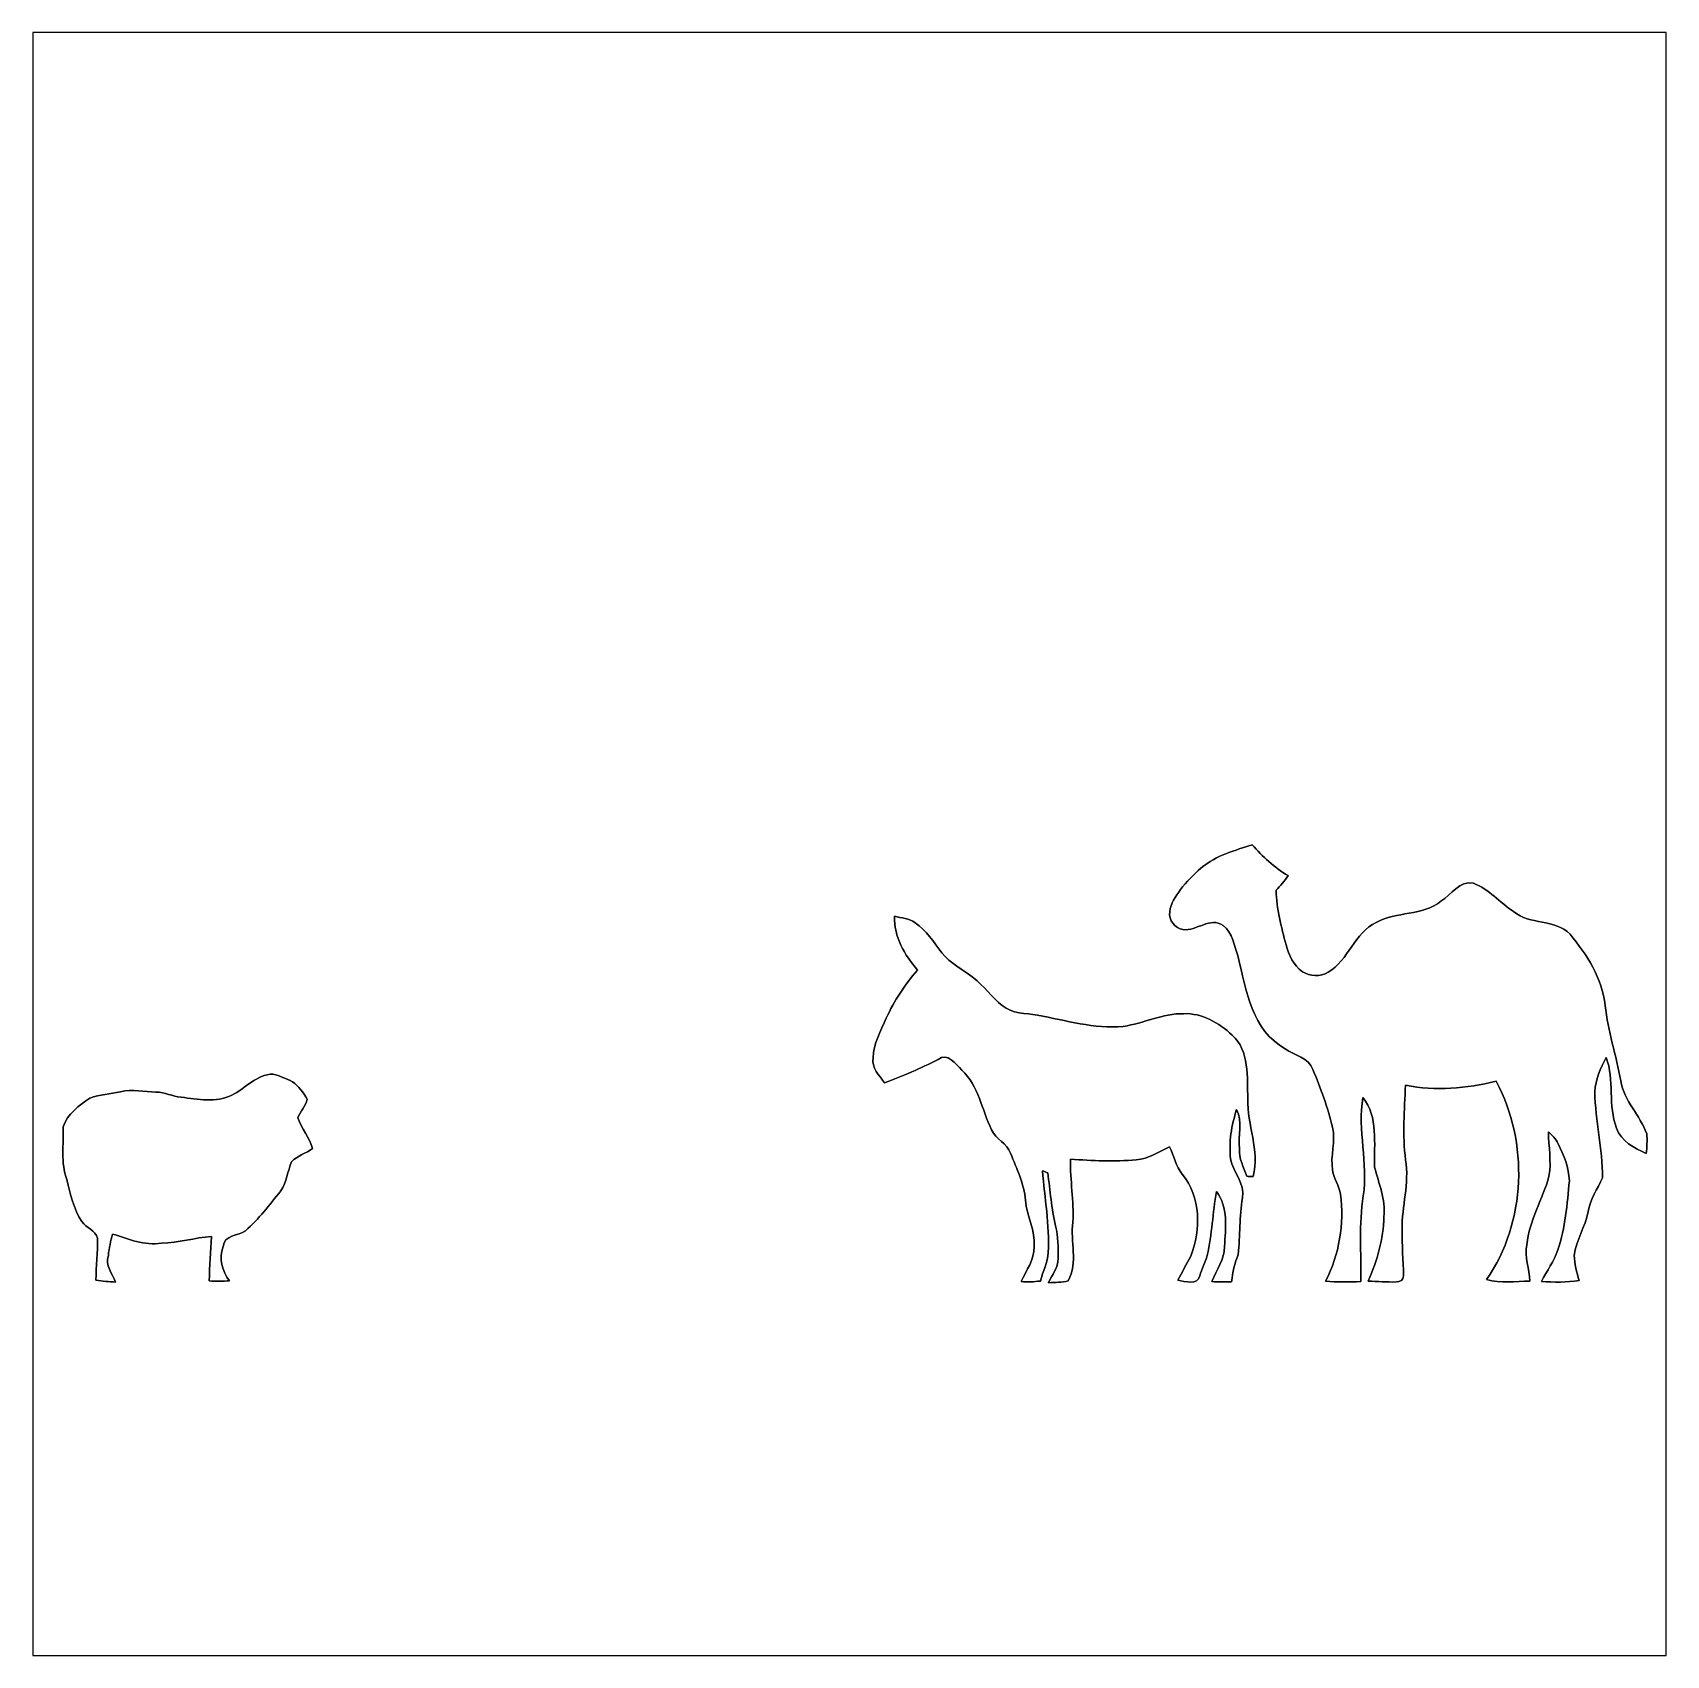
# Model space of a CAD drawing. Header units: centimetres. Extents: x -16.8 to 16.8, y -16.7 to 16.7.
import ezdxf

# ---------------------------------------------------------------- set-up
doc = ezdxf.new("R2010")
doc.units = ezdxf.units.CM
doc.header["$MEASUREMENT"] = 0
doc.layers.add('Layer 1', color=7, linetype='Continuous')

msp = doc.modelspace()

# ---------------------------------------------------------------- linework, layer by layer
at = {"layer": 'Layer 1', "color": 7}
for points, knots in [([(-16.77458, 16.66875), (-16.77458, 16.66875), (16.77458, 16.66875), (16.77458, 16.66875), (16.77458, 16.66875), (16.77458, 16.66875), (16.77458, -16.66875), (16.77458, -16.66875), (16.77458, -16.66875), (16.77458, -16.66875), (-16.77458, -16.66875), (-16.77458, -16.66875), (-16.77458, -16.66875), (-16.77458, -16.66875), (-16.77458, 16.66875), (-16.77458, 16.66875), (-16.77458, 16.66875), (-16.77458, 16.66875), (-16.77458, 16.66875), (-16.77458, 16.66875)], [0, 0, 0, 0, 0.16666667, 0.16666667, 0.16666667, 0.16666667, 0.33333333, 0.33333333, 0.33333333, 0.33333333, 0.5, 0.5, 0.5, 0.5, 0.66666667, 0.66666667, 0.66666667, 0.66666667, 1, 1, 1, 1]), ([(7.74559, -0.19438), (7.35894, -0.33091), (7.04321, -0.61807), (6.7945, -0.93698), (6.7945, -0.93698), (6.70666, -1.07597), (6.58495, -1.21849), (6.58142, -1.39206), (6.58142, -1.39206), (6.54121, -1.56845), (6.68726, -1.72579), (6.84847, -1.75895), (6.84847, -1.75895), (7.1307, -1.79141), (7.40727, -1.48872), (7.67327, -1.67464), (7.67327, -1.67464), (7.86941, -1.82104), (7.9054, -2.09656), (7.98266, -2.31563), (7.98266, -2.31563), (8.14211, -2.99861), (8.26735, -3.83434), (8.94856, -4.20723), (8.94856, -4.20723), (9.13412, -4.34728), (9.43081, -4.3882), (9.51724, -4.6295), (9.51724, -4.6295), (9.66823, -5.01826), (9.82804, -5.40667), (9.91729, -5.81554), (9.91729, -5.81554), (9.99384, -6.11011), (9.86649, -6.4075), (9.92223, -6.70384), (9.92223, -6.70384), (9.94727, -6.87564), (10.05134, -7.02275), (10.08592, -7.19243), (10.08592, -7.19243), (10.15577, -7.80344), (10.06369, -8.43492), (9.77477, -8.98137), (9.77477, -8.98137), (10.01571, -9.00501), (10.25842, -8.99654), (10.50043, -8.98948), (10.50043, -8.98948), (10.51031, -8.40281), (10.45774, -7.81262), (10.55017, -7.23053), (10.55017, -7.23053), (10.65706, -6.55779), (10.4267, -5.88081), (10.54417, -5.207), (10.54417, -5.207), (10.86626, -5.61199), (10.76537, -6.15668), (10.78406, -6.63787), (10.78406, -6.63787), (10.86626, -6.97265), (11.01407, -7.30179), (10.97245, -7.65634), (10.97245, -7.65634), (10.96892, -8.11706), (10.83522, -8.55945), (10.65389, -8.97819), (10.65389, -8.97819), (10.8458, -8.99125), (11.03806, -9.00148), (11.23033, -8.9983), (11.23033, -8.9983), (11.30159, -9.00042), (11.38449, -8.95562), (11.37426, -8.87342), (11.37426, -8.87342), (11.37814, -8.55521), (11.33969, -8.23736), (11.34851, -7.91951), (11.34851, -7.91951), (11.34181, -7.44008), (11.50161, -6.97054), (11.41836, -6.4897), (11.41836, -6.4897), (11.35662, -5.97923), (11.39754, -5.46488), (11.4173, -4.953), (11.4173, -4.953), (12.03678, -5.08776), (12.66931, -5.01615), (13.27961, -4.87539), (13.27961, -4.87539), (13.95271, -6.13198), (13.89627, -7.76817), (13.08488, -8.94856), (13.08488, -8.94856), (13.37204, -9.02864), (13.67719, -8.98666), (13.97247, -8.98031), (13.97247, -8.98031), (13.96612, -8.72878), (13.86029, -8.48607), (13.90932, -8.23277), (13.90932, -8.23277), (13.95483, -7.73112), (14.23952, -7.30109), (14.36511, -6.82237), (14.36511, -6.82237), (14.41803, -6.52074), (14.35629, -6.217), (14.35241, -5.91432), (14.35241, -5.91432), (14.43143, -5.98346), (14.50728, -6.06002), (14.55102, -6.15738), (14.55102, -6.15738), (14.66674, -6.39621), (14.77539, -6.6488), (14.78315, -6.91833), (14.78315, -6.91833), (14.74011, -7.39634), (14.70131, -7.88317), (14.54538, -8.34072), (14.54538, -8.34072), (14.47447, -8.57532), (14.31643, -8.76794), (14.21236, -8.98701), (14.21236, -8.98701), (14.46847, -9.00536), (14.72918, -9.0103), (14.98388, -8.96867), (14.98388, -8.96867), (14.94014, -8.79863), (14.88334, -8.63), (14.88511, -8.4522), (14.88511, -8.4522), (14.92179, -8.134), (15.10877, -7.86377), (15.1698, -7.55262), (15.1698, -7.55262), (15.20543, -7.29721), (15.36136, -7.08836), (15.46049, -6.85871), (15.46049, -6.85871), (15.46966, -6.26569), (15.31761, -5.68396), (15.3035, -5.09199), (15.3035, -5.09199), (15.31973, -4.83941), (15.41992, -4.60304), (15.54021, -4.38432), (15.54021, -4.38432), (15.71413, -4.84787), (15.57126, -5.37563), (15.75117, -5.83882), (15.75117, -5.83882), (15.8436, -6.11258), (16.11559, -6.24276), (16.35866, -6.35776), (16.35866, -6.35776), (16.37841, -6.22371), (16.38512, -6.08683), (16.37136, -5.95207), (16.37136, -5.95207), (16.23272, -5.57248), (15.9064, -5.27579), (15.84149, -4.86622), (15.84149, -4.86622), (15.74341, -4.34693), (15.57549, -3.8421), (15.51905, -3.31505), (15.51905, -3.31505), (15.45625, -2.7626), (15.14546, -2.27118), (14.79762, -1.85244), (14.79762, -1.85244), (14.48364, -1.53282), (13.97212, -1.67005), (13.63804, -1.38959), (13.63804, -1.38959), (13.35476, -1.20544), (13.13356, -0.92745), (12.81218, -0.80574), (12.81218, -0.80574), (12.5222, -0.7426), (12.3631, -1.04493), (12.14684, -1.1751), (12.14684, -1.1751), (11.76479, -1.4792), (11.2335, -1.3843), (10.81864, -1.60973), (10.81864, -1.60973), (10.36532, -1.82033), (10.25419, -2.39007), (9.82768, -2.63172), (9.82768, -2.63172), (9.67034, -2.73297), (9.45691, -2.71851), (9.30169, -2.6229), (9.30169, -2.6229), (9.11578, -2.49731), (9.02758, -2.27753), (8.9662, -2.07081), (8.9662, -2.07081), (8.86742, -1.70321), (8.76406, -1.33244), (8.76088, -0.94897), (8.76088, -0.94897), (8.84978, -0.85549), (8.93762, -0.76024), (9.00606, -0.65017), (9.00606, -0.65017), (8.72208, -0.48366), (8.48501, -0.25718), (8.26699, -0.01376), (8.26699, -0.01376), (8.09237, -0.07197), (7.9181, -0.13123), (7.74559, -0.19438), (7.74559, -0.19438), (7.74559, -0.19438), (7.74559, -0.19438), (7.74559, -0.19438)], [0, 0, 0, 0, 0.01754386, 0.01754386, 0.01754386, 0.01754386, 0.03508772, 0.03508772, 0.03508772, 0.03508772, 0.05263158, 0.05263158, 0.05263158, 0.05263158, 0.07017544, 0.07017544, 0.07017544, 0.07017544, 0.0877193, 0.0877193, 0.0877193, 0.0877193, 0.10526316, 0.10526316, 0.10526316, 0.10526316, 0.12280702, 0.12280702, 0.12280702, 0.12280702, 0.14035088, 0.14035088, 0.14035088, 0.14035088, 0.15789474, 0.15789474, 0.15789474, 0.15789474, 0.1754386, 0.1754386, 0.1754386, 0.1754386, 0.19298246, 0.19298246, 0.19298246, 0.19298246, 0.21052632, 0.21052632, 0.21052632, 0.21052632, 0.22807018, 0.22807018, 0.22807018, 0.22807018, 0.24561404, 0.24561404, 0.24561404, 0.24561404, 0.26315789, 0.26315789, 0.26315789, 0.26315789, 0.28070175, 0.28070175, 0.28070175, 0.28070175, 0.29824561, 0.29824561, 0.29824561, 0.29824561, 0.31578947, 0.31578947, 0.31578947, 0.31578947, 0.33333333, 0.33333333, 0.33333333, 0.33333333, 0.35087719, 0.35087719, 0.35087719, 0.35087719, 0.36842105, 0.36842105, 0.36842105, 0.36842105, 0.38596491, 0.38596491, 0.38596491, 0.38596491, 0.40350877, 0.40350877, 0.40350877, 0.40350877, 0.42105263, 0.42105263, 0.42105263, 0.42105263, 0.43859649, 0.43859649, 0.43859649, 0.43859649, 0.45614035, 0.45614035, 0.45614035, 0.45614035, 0.47368421, 0.47368421, 0.47368421, 0.47368421, 0.49122807, 0.49122807, 0.49122807, 0.49122807, 0.50877193, 0.50877193, 0.50877193, 0.50877193, 0.52631579, 0.52631579, 0.52631579, 0.52631579, 0.54385965, 0.54385965, 0.54385965, 0.54385965, 0.56140351, 0.56140351, 0.56140351, 0.56140351, 0.57894737, 0.57894737, 0.57894737, 0.57894737, 0.59649123, 0.59649123, 0.59649123, 0.59649123, 0.61403509, 0.61403509, 0.61403509, 0.61403509, 0.63157895, 0.63157895, 0.63157895, 0.63157895, 0.64912281, 0.64912281, 0.64912281, 0.64912281, 0.66666667, 0.66666667, 0.66666667, 0.66666667, 0.68421053, 0.68421053, 0.68421053, 0.68421053, 0.70175439, 0.70175439, 0.70175439, 0.70175439, 0.71929825, 0.71929825, 0.71929825, 0.71929825, 0.73684211, 0.73684211, 0.73684211, 0.73684211, 0.75438596, 0.75438596, 0.75438596, 0.75438596, 0.77192982, 0.77192982, 0.77192982, 0.77192982, 0.78947368, 0.78947368, 0.78947368, 0.78947368, 0.80701754, 0.80701754, 0.80701754, 0.80701754, 0.8245614, 0.8245614, 0.8245614, 0.8245614, 0.84210526, 0.84210526, 0.84210526, 0.84210526, 0.85964912, 0.85964912, 0.85964912, 0.85964912, 0.87719298, 0.87719298, 0.87719298, 0.87719298, 0.89473684, 0.89473684, 0.89473684, 0.89473684, 0.9122807, 0.9122807, 0.9122807, 0.9122807, 0.92982456, 0.92982456, 0.92982456, 0.92982456, 0.94736842, 0.94736842, 0.94736842, 0.94736842, 0.96491228, 0.96491228, 0.96491228, 0.96491228, 1, 1, 1, 1]), ([(0.92428, -1.48484), (0.91334, -1.90641), (1.13065, -2.28036), (1.39629, -2.59045), (1.39629, -2.59045), (1.13841, -2.88854), (0.91546, -3.21804), (0.756, -3.57964), (0.756, -3.57964), (0.64206, -3.84034), (0.48895, -4.09963), (0.48295, -4.39279), (0.48295, -4.39279), (0.4505, -4.60304), (0.61207, -4.75403), (0.72178, -4.90714), (0.72178, -4.90714), (1.09502, -4.76532), (1.46368, -4.61116), (1.81786, -4.42595), (1.81786, -4.42595), (2.0126, -4.27073), (2.18299, -4.52579), (2.30611, -4.64432), (2.30611, -4.64432), (2.65783, -4.9717), (2.71357, -5.46135), (2.91924, -5.86952), (2.91924, -5.86952), (3.00602, -6.06496), (3.23603, -6.15103), (3.3087, -6.35459), (3.3087, -6.35459), (3.43182, -6.66926), (3.58422, -6.97794), (3.61632, -7.31979), (3.61632, -7.31979), (3.63396, -7.6454), (3.82517, -7.94103), (3.78919, -8.27193), (3.78919, -8.27193), (3.80224, -8.5404), (3.62691, -8.7563), (3.52672, -8.9916), (3.52672, -8.9916), (3.6576, -9.00112), (3.78919, -8.99442), (3.91936, -8.97925), (3.91936, -8.97925), (3.97263, -8.78381), (4.06788, -8.5979), (4.07952, -8.39329), (4.07952, -8.39329), (4.11092, -7.82955), (4.0065, -7.27216), (3.96452, -6.7123), (3.96452, -6.7123), (4.00015, -6.72677), (4.03578, -6.74158), (4.07176, -6.75711), (4.07176, -6.75711), (4.1208, -7.11976), (4.15114, -7.48594), (4.23051, -7.84401), (4.23051, -7.84401), (4.28202, -8.0645), (4.29366, -8.29239), (4.28307, -8.51888), (4.28307, -8.51888), (4.28625, -8.70726), (4.15643, -8.84908), (4.0894, -9.01382), (4.0894, -9.01382), (4.22099, -8.99724), (4.36386, -9.01841), (4.49157, -8.97149), (4.49157, -8.97149), (4.70253, -8.59437), (4.52861, -8.16857), (4.58682, -7.76746), (4.58682, -7.76746), (4.61645, -7.33601), (4.52473, -6.90951), (4.53954, -6.47841), (4.53954, -6.47841), (4.98828, -6.50205), (5.43948, -6.5345), (5.88821, -6.48582), (5.88821, -6.48582), (6.14116, -6.46959), (6.35529, -6.32989), (6.57472, -6.21841), (6.57472, -6.21841), (6.65092, -6.41138), (6.71266, -6.61317), (6.83119, -6.78639), (6.83119, -6.78639), (7.21783, -7.24782), (7.2203, -7.9248), (7.00864, -8.46455), (7.00864, -8.46455), (6.92609, -8.63247), (6.82554, -8.79087), (6.74546, -8.9602), (6.74546, -8.9602), (6.88693, -8.98666), (7.14975, -9.07027), (7.19314, -8.87271), (7.19314, -8.87271), (7.23406, -8.72913), (7.30356, -8.59614), (7.34766, -8.45432), (7.34766, -8.45432), (7.44784, -8.02252), (7.45702, -7.57696), (7.53604, -7.14163), (7.53604, -7.14163), (7.78334, -7.45596), (7.72336, -7.89693), (7.70043, -8.27193), (7.70043, -8.27193), (7.70749, -8.53899), (7.53039, -8.74995), (7.4422, -8.98842), (7.4422, -8.98842), (7.57626, -9.00077), (7.71172, -9.00148), (7.84613, -8.99301), (7.84613, -8.99301), (7.86906, -8.79969), (7.91034, -8.61025), (7.98442, -8.43033), (7.98442, -8.43033), (8.02217, -8.0451), (8.00241, -7.65457), (8.07226, -7.27146), (8.07226, -7.27146), (8.13259, -6.96807), (7.86624, -6.75076), (7.82743, -6.46712), (7.82743, -6.46712), (7.78475, -6.12387), (7.84825, -5.77956), (7.94879, -5.45218), (7.94879, -5.45218), (8.08214, -5.70089), (7.97313, -5.99299), (8.00876, -6.2611), (8.00876, -6.2611), (7.99465, -6.46324), (8.09378, -6.64245), (8.15728, -6.82766), (8.15728, -6.82766), (8.19044, -6.82801), (8.25606, -6.82801), (8.28922, -6.82801), (8.28922, -6.82801), (8.42998, -6.29179), (8.16398, -5.77003), (8.18127, -5.23381), (8.18127, -5.23381), (8.16187, -4.79354), (8.22219, -4.24991), (7.85601, -3.92606), (7.85601, -3.92606), (7.59001, -3.67242), (7.24041, -3.47204), (6.86188, -3.4858), (6.86188, -3.4858), (6.43184, -3.47874), (6.04061, -3.68441), (5.62187, -3.74756), (5.62187, -3.74756), (5.0225, -3.80471), (4.44465, -3.61985), (3.86115, -3.51966), (3.86115, -3.51966), (3.61597, -3.47204), (3.33798, -3.49109), (3.13549, -3.31964), (3.13549, -3.31964), (2.91994, -3.14925), (2.76437, -2.9143), (2.54423, -2.74955), (2.54423, -2.74955), (2.32939, -2.57634), (2.06834, -2.45533), (1.89689, -2.23344), (1.89689, -2.23344), (1.7205, -2.02248), (1.58468, -1.76848), (1.34655, -1.61819), (1.34655, -1.61819), (1.22555, -1.52471), (1.0668, -1.52118), (0.92428, -1.48484), (0.92428, -1.48484), (0.92428, -1.48484), (0.92428, -1.48484), (0.92428, -1.48484)], [0, 0, 0, 0, 0.01960784, 0.01960784, 0.01960784, 0.01960784, 0.03921569, 0.03921569, 0.03921569, 0.03921569, 0.05882353, 0.05882353, 0.05882353, 0.05882353, 0.07843137, 0.07843137, 0.07843137, 0.07843137, 0.09803922, 0.09803922, 0.09803922, 0.09803922, 0.11764706, 0.11764706, 0.11764706, 0.11764706, 0.1372549, 0.1372549, 0.1372549, 0.1372549, 0.15686275, 0.15686275, 0.15686275, 0.15686275, 0.17647059, 0.17647059, 0.17647059, 0.17647059, 0.19607843, 0.19607843, 0.19607843, 0.19607843, 0.21568627, 0.21568627, 0.21568627, 0.21568627, 0.23529412, 0.23529412, 0.23529412, 0.23529412, 0.25490196, 0.25490196, 0.25490196, 0.25490196, 0.2745098, 0.2745098, 0.2745098, 0.2745098, 0.29411765, 0.29411765, 0.29411765, 0.29411765, 0.31372549, 0.31372549, 0.31372549, 0.31372549, 0.33333333, 0.33333333, 0.33333333, 0.33333333, 0.35294118, 0.35294118, 0.35294118, 0.35294118, 0.37254902, 0.37254902, 0.37254902, 0.37254902, 0.39215686, 0.39215686, 0.39215686, 0.39215686, 0.41176471, 0.41176471, 0.41176471, 0.41176471, 0.43137255, 0.43137255, 0.43137255, 0.43137255, 0.45098039, 0.45098039, 0.45098039, 0.45098039, 0.47058824, 0.47058824, 0.47058824, 0.47058824, 0.49019608, 0.49019608, 0.49019608, 0.49019608, 0.50980392, 0.50980392, 0.50980392, 0.50980392, 0.52941176, 0.52941176, 0.52941176, 0.52941176, 0.54901961, 0.54901961, 0.54901961, 0.54901961, 0.56862745, 0.56862745, 0.56862745, 0.56862745, 0.58823529, 0.58823529, 0.58823529, 0.58823529, 0.60784314, 0.60784314, 0.60784314, 0.60784314, 0.62745098, 0.62745098, 0.62745098, 0.62745098, 0.64705882, 0.64705882, 0.64705882, 0.64705882, 0.66666667, 0.66666667, 0.66666667, 0.66666667, 0.68627451, 0.68627451, 0.68627451, 0.68627451, 0.70588235, 0.70588235, 0.70588235, 0.70588235, 0.7254902, 0.7254902, 0.7254902, 0.7254902, 0.74509804, 0.74509804, 0.74509804, 0.74509804, 0.76470588, 0.76470588, 0.76470588, 0.76470588, 0.78431373, 0.78431373, 0.78431373, 0.78431373, 0.80392157, 0.80392157, 0.80392157, 0.80392157, 0.82352941, 0.82352941, 0.82352941, 0.82352941, 0.84313725, 0.84313725, 0.84313725, 0.84313725, 0.8627451, 0.8627451, 0.8627451, 0.8627451, 0.88235294, 0.88235294, 0.88235294, 0.88235294, 0.90196078, 0.90196078, 0.90196078, 0.90196078, 0.92156863, 0.92156863, 0.92156863, 0.92156863, 0.94117647, 0.94117647, 0.94117647, 0.94117647, 0.96078431, 0.96078431, 0.96078431, 0.96078431, 1, 1, 1, 1]), ([(-12.68518, -5.16114), (-13.01221, -5.32024), (-13.3798, -5.24016), (-13.72447, -5.20382), (-13.72447, -5.20382), (-13.90156, -5.18619), (-14.06419, -5.09799), (-14.2434, -5.09764), (-14.2434, -5.09764), (-14.48576, -5.09129), (-14.73165, -5.02885), (-14.97118, -5.08847), (-14.97118, -5.08847), (-15.18073, -5.13151), (-15.3984, -5.14632), (-15.59983, -5.22393), (-15.59983, -5.22393), (-15.82491, -5.3661), (-16.05986, -5.54955), (-16.14805, -5.80884), (-16.14805, -5.80884), (-16.135, -6.17044), (-16.20344, -6.54756), (-16.07326, -6.89434), (-16.07326, -6.89434), (-16.00376, -7.19208), (-15.93462, -7.499), (-15.76458, -7.75864), (-15.76458, -7.75864), (-15.67321, -7.88599), (-15.48342, -7.93574), (-15.44461, -8.09978), (-15.44461, -8.09978), (-15.43297, -8.38694), (-15.47178, -8.6741), (-15.47566, -8.96197), (-15.47566, -8.96197), (-15.34266, -8.9849), (-15.2079, -8.99231), (-15.07314, -9.00042), (-15.07314, -9.00042), (-15.13523, -8.82015), (-15.29292, -8.65681), (-15.22024, -8.45114), (-15.22024, -8.45114), (-15.20825, -8.30157), (-15.17121, -8.15693), (-15.13311, -8.01335), (-15.13311, -8.01335), (-14.81032, -8.11459), (-14.47588, -8.25818), (-14.13051, -8.1982), (-14.13051, -8.1982), (-13.78338, -8.19009), (-13.44754, -8.08849), (-13.10323, -8.0645), (-13.10323, -8.0645), (-13.12263, -8.36859), (-13.14238, -8.67269), (-13.14838, -8.97784), (-13.14838, -8.97784), (-13.00939, -8.9849), (-12.86969, -8.98066), (-12.73069, -8.97502), (-12.73069, -8.97502), (-12.88309, -8.77394), (-12.95964, -8.51817), (-12.86016, -8.27123), (-12.86016, -8.27123), (-12.84711, -8.02605), (-12.55324, -8.04933), (-12.40437, -7.94632), (-12.40437, -7.94632), (-12.12921, -7.70396), (-11.90625, -7.41116), (-11.68012, -7.12505), (-11.68012, -7.12505), (-11.55629, -6.94725), (-11.53971, -6.72253), (-11.45963, -6.52639), (-11.45963, -6.52639), (-11.33828, -6.40574), (-11.16189, -6.35459), (-11.02536, -6.25299), (-11.02536, -6.25299), (-11.09345, -6.02827), (-11.25326, -5.84553), (-11.32875, -5.62575), (-11.32875, -5.62575), (-11.28042, -5.49169), (-11.16894, -5.38551), (-11.13896, -5.24439), (-11.13896, -5.24439), (-11.21057, -5.10575), (-11.31394, -4.97911), (-11.4367, -4.8828), (-11.4367, -4.8828), (-11.56547, -4.81965), (-11.69988, -4.76321), (-11.83887, -4.72793), (-11.83887, -4.72793), (-12.17401, -4.73004), (-12.40578, -5.02003), (-12.68518, -5.16114)], [0, 0, 0, 0, 0.03703704, 0.03703704, 0.03703704, 0.03703704, 0.07407407, 0.07407407, 0.07407407, 0.07407407, 0.11111111, 0.11111111, 0.11111111, 0.11111111, 0.14814815, 0.14814815, 0.14814815, 0.14814815, 0.18518519, 0.18518519, 0.18518519, 0.18518519, 0.22222222, 0.22222222, 0.22222222, 0.22222222, 0.25925926, 0.25925926, 0.25925926, 0.25925926, 0.2962963, 0.2962963, 0.2962963, 0.2962963, 0.33333333, 0.33333333, 0.33333333, 0.33333333, 0.37037037, 0.37037037, 0.37037037, 0.37037037, 0.40740741, 0.40740741, 0.40740741, 0.40740741, 0.44444444, 0.44444444, 0.44444444, 0.44444444, 0.48148148, 0.48148148, 0.48148148, 0.48148148, 0.51851852, 0.51851852, 0.51851852, 0.51851852, 0.55555556, 0.55555556, 0.55555556, 0.55555556, 0.59259259, 0.59259259, 0.59259259, 0.59259259, 0.62962963, 0.62962963, 0.62962963, 0.62962963, 0.66666667, 0.66666667, 0.66666667, 0.66666667, 0.7037037, 0.7037037, 0.7037037, 0.7037037, 0.74074074, 0.74074074, 0.74074074, 0.74074074, 0.77777778, 0.77777778, 0.77777778, 0.77777778, 0.81481481, 0.81481481, 0.81481481, 0.81481481, 0.85185185, 0.85185185, 0.85185185, 0.85185185, 0.88888889, 0.88888889, 0.88888889, 0.88888889, 0.92592593, 0.92592593, 0.92592593, 0.92592593, 1, 1, 1, 1])]:
    msp.add_open_spline(points, degree=3, knots=knots, dxfattribs=at)
at = {"layer": 'Layer 1'}
for points, knots in [([(7.74559, -0.19438), (7.9181, -0.13123), (8.09237, -0.07197), (8.26699, -0.01376), (8.26699, -0.01376), (8.48501, -0.25718), (8.72208, -0.48366), (9.00606, -0.65017), (9.00606, -0.65017), (8.93762, -0.76024), (8.84978, -0.85549), (8.76088, -0.94897), (8.76088, -0.94897), (8.76406, -1.33244), (8.86742, -1.70321), (8.9662, -2.07081), (8.9662, -2.07081), (9.02758, -2.27753), (9.11578, -2.49731), (9.30169, -2.6229), (9.30169, -2.6229), (9.45691, -2.71851), (9.67034, -2.73297), (9.82768, -2.63172), (9.82768, -2.63172), (10.25419, -2.39007), (10.36532, -1.82033), (10.81864, -1.60973), (10.81864, -1.60973), (11.2335, -1.3843), (11.76479, -1.4792), (12.14684, -1.1751), (12.14684, -1.1751), (12.3631, -1.04493), (12.5222, -0.7426), (12.81218, -0.80574), (12.81218, -0.80574), (13.13356, -0.92745), (13.35476, -1.20544), (13.63804, -1.38959), (13.63804, -1.38959), (13.97212, -1.67005), (14.48364, -1.53282), (14.79762, -1.85244), (14.79762, -1.85244), (15.14546, -2.27118), (15.45625, -2.7626), (15.51905, -3.31505), (15.51905, -3.31505), (15.57549, -3.8421), (15.74341, -4.34693), (15.84149, -4.86622), (15.84149, -4.86622), (15.9064, -5.27579), (16.23272, -5.57248), (16.37136, -5.95207), (16.37136, -5.95207), (16.38512, -6.08683), (16.37841, -6.22371), (16.35866, -6.35776), (16.35866, -6.35776), (16.11559, -6.24276), (15.8436, -6.11258), (15.75117, -5.83882), (15.75117, -5.83882), (15.57126, -5.37563), (15.71413, -4.84787), (15.54021, -4.38432), (15.54021, -4.38432), (15.41992, -4.60304), (15.31973, -4.83941), (15.3035, -5.09199), (15.3035, -5.09199), (15.31761, -5.68396), (15.46966, -6.26569), (15.46049, -6.85871), (15.46049, -6.85871), (15.36136, -7.08836), (15.20543, -7.29721), (15.1698, -7.55262), (15.1698, -7.55262), (15.10877, -7.86377), (14.92179, -8.134), (14.88511, -8.4522), (14.88511, -8.4522), (14.88334, -8.63), (14.94014, -8.79863), (14.98388, -8.96867), (14.98388, -8.96867), (14.72918, -9.0103), (14.46847, -9.00536), (14.21236, -8.98701), (14.21236, -8.98701), (14.31643, -8.76794), (14.47447, -8.57532), (14.54538, -8.34072), (14.54538, -8.34072), (14.70131, -7.88317), (14.74011, -7.39634), (14.78315, -6.91833), (14.78315, -6.91833), (14.77539, -6.6488), (14.66674, -6.39621), (14.55102, -6.15738), (14.55102, -6.15738), (14.50728, -6.06002), (14.43143, -5.98346), (14.35241, -5.91432), (14.35241, -5.91432), (14.35629, -6.217), (14.41803, -6.52074), (14.36511, -6.82237), (14.36511, -6.82237), (14.23952, -7.30109), (13.95483, -7.73112), (13.90932, -8.23277), (13.90932, -8.23277), (13.86029, -8.48607), (13.96612, -8.72878), (13.97247, -8.98031), (13.97247, -8.98031), (13.67719, -8.98666), (13.37204, -9.02864), (13.08488, -8.94856), (13.08488, -8.94856), (13.89627, -7.76817), (13.95271, -6.13198), (13.27961, -4.87539), (13.27961, -4.87539), (12.66931, -5.01615), (12.03678, -5.08776), (11.4173, -4.953), (11.4173, -4.953), (11.39754, -5.46488), (11.35662, -5.97923), (11.41836, -6.4897), (11.41836, -6.4897), (11.50161, -6.97054), (11.34181, -7.44008), (11.34851, -7.91951), (11.34851, -7.91951), (11.33969, -8.23736), (11.37814, -8.55521), (11.37426, -8.87342), (11.37426, -8.87342), (11.38449, -8.95562), (11.30159, -9.00042), (11.23033, -8.9983), (11.23033, -8.9983), (11.03806, -9.00148), (10.8458, -8.99125), (10.65389, -8.97819), (10.65389, -8.97819), (10.83522, -8.55945), (10.96892, -8.11706), (10.97245, -7.65634), (10.97245, -7.65634), (11.01407, -7.30179), (10.86626, -6.97265), (10.78406, -6.63787), (10.78406, -6.63787), (10.76537, -6.15668), (10.86626, -5.61199), (10.54417, -5.207), (10.54417, -5.207), (10.4267, -5.88081), (10.65706, -6.55779), (10.55017, -7.23053), (10.55017, -7.23053), (10.45774, -7.81262), (10.51031, -8.40281), (10.50043, -8.98948), (10.50043, -8.98948), (10.25842, -8.99654), (10.01571, -9.00501), (9.77477, -8.98137), (9.77477, -8.98137), (10.06369, -8.43492), (10.15577, -7.80344), (10.08592, -7.19243), (10.08592, -7.19243), (10.05134, -7.02275), (9.94727, -6.87564), (9.92223, -6.70384), (9.92223, -6.70384), (9.86649, -6.4075), (9.99384, -6.11011), (9.91729, -5.81554), (9.91729, -5.81554), (9.82804, -5.40667), (9.66823, -5.01826), (9.51724, -4.6295), (9.51724, -4.6295), (9.43081, -4.3882), (9.13412, -4.34728), (8.94856, -4.20723), (8.94856, -4.20723), (8.26735, -3.83434), (8.14211, -2.99861), (7.98266, -2.31563), (7.98266, -2.31563), (7.9054, -2.09656), (7.86941, -1.82104), (7.67327, -1.67464), (7.67327, -1.67464), (7.40727, -1.48872), (7.1307, -1.79141), (6.84847, -1.75895), (6.84847, -1.75895), (6.68726, -1.72579), (6.54121, -1.56845), (6.58142, -1.39206), (6.58142, -1.39206), (6.58495, -1.21849), (6.70666, -1.07597), (6.7945, -0.93698), (6.7945, -0.93698), (7.04321, -0.61807), (7.35894, -0.33091), (7.74559, -0.19438)], [0, 0, 0, 0, 0.01785714, 0.01785714, 0.01785714, 0.01785714, 0.03571429, 0.03571429, 0.03571429, 0.03571429, 0.05357143, 0.05357143, 0.05357143, 0.05357143, 0.07142857, 0.07142857, 0.07142857, 0.07142857, 0.08928571, 0.08928571, 0.08928571, 0.08928571, 0.10714286, 0.10714286, 0.10714286, 0.10714286, 0.125, 0.125, 0.125, 0.125, 0.14285714, 0.14285714, 0.14285714, 0.14285714, 0.16071429, 0.16071429, 0.16071429, 0.16071429, 0.17857143, 0.17857143, 0.17857143, 0.17857143, 0.19642857, 0.19642857, 0.19642857, 0.19642857, 0.21428571, 0.21428571, 0.21428571, 0.21428571, 0.23214286, 0.23214286, 0.23214286, 0.23214286, 0.25, 0.25, 0.25, 0.25, 0.26785714, 0.26785714, 0.26785714, 0.26785714, 0.28571429, 0.28571429, 0.28571429, 0.28571429, 0.30357143, 0.30357143, 0.30357143, 0.30357143, 0.32142857, 0.32142857, 0.32142857, 0.32142857, 0.33928571, 0.33928571, 0.33928571, 0.33928571, 0.35714286, 0.35714286, 0.35714286, 0.35714286, 0.375, 0.375, 0.375, 0.375, 0.39285714, 0.39285714, 0.39285714, 0.39285714, 0.41071429, 0.41071429, 0.41071429, 0.41071429, 0.42857143, 0.42857143, 0.42857143, 0.42857143, 0.44642857, 0.44642857, 0.44642857, 0.44642857, 0.46428571, 0.46428571, 0.46428571, 0.46428571, 0.48214286, 0.48214286, 0.48214286, 0.48214286, 0.5, 0.5, 0.5, 0.5, 0.51785714, 0.51785714, 0.51785714, 0.51785714, 0.53571429, 0.53571429, 0.53571429, 0.53571429, 0.55357143, 0.55357143, 0.55357143, 0.55357143, 0.57142857, 0.57142857, 0.57142857, 0.57142857, 0.58928571, 0.58928571, 0.58928571, 0.58928571, 0.60714286, 0.60714286, 0.60714286, 0.60714286, 0.625, 0.625, 0.625, 0.625, 0.64285714, 0.64285714, 0.64285714, 0.64285714, 0.66071429, 0.66071429, 0.66071429, 0.66071429, 0.67857143, 0.67857143, 0.67857143, 0.67857143, 0.69642857, 0.69642857, 0.69642857, 0.69642857, 0.71428571, 0.71428571, 0.71428571, 0.71428571, 0.73214286, 0.73214286, 0.73214286, 0.73214286, 0.75, 0.75, 0.75, 0.75, 0.76785714, 0.76785714, 0.76785714, 0.76785714, 0.78571429, 0.78571429, 0.78571429, 0.78571429, 0.80357143, 0.80357143, 0.80357143, 0.80357143, 0.82142857, 0.82142857, 0.82142857, 0.82142857, 0.83928571, 0.83928571, 0.83928571, 0.83928571, 0.85714286, 0.85714286, 0.85714286, 0.85714286, 0.875, 0.875, 0.875, 0.875, 0.89285714, 0.89285714, 0.89285714, 0.89285714, 0.91071429, 0.91071429, 0.91071429, 0.91071429, 0.92857143, 0.92857143, 0.92857143, 0.92857143, 0.94642857, 0.94642857, 0.94642857, 0.94642857, 0.96428571, 0.96428571, 0.96428571, 0.96428571, 1, 1, 1, 1]), ([(0.92428, -1.48484), (1.0668, -1.52118), (1.22555, -1.52471), (1.34655, -1.61819), (1.34655, -1.61819), (1.58468, -1.76848), (1.7205, -2.02248), (1.89689, -2.23344), (1.89689, -2.23344), (2.06834, -2.45533), (2.32939, -2.57634), (2.54423, -2.74955), (2.54423, -2.74955), (2.76437, -2.9143), (2.91994, -3.14925), (3.13549, -3.31964), (3.13549, -3.31964), (3.33798, -3.49109), (3.61597, -3.47204), (3.86115, -3.51966), (3.86115, -3.51966), (4.44465, -3.61985), (5.0225, -3.80471), (5.62187, -3.74756), (5.62187, -3.74756), (6.04061, -3.68441), (6.43184, -3.47874), (6.86188, -3.4858), (6.86188, -3.4858), (7.24041, -3.47204), (7.59001, -3.67242), (7.85601, -3.92606), (7.85601, -3.92606), (8.22219, -4.24991), (8.16187, -4.79354), (8.18127, -5.23381), (8.18127, -5.23381), (8.16398, -5.77003), (8.42998, -6.29179), (8.28922, -6.82801), (8.28922, -6.82801), (8.25606, -6.82801), (8.19044, -6.82801), (8.15728, -6.82766), (8.15728, -6.82766), (8.09378, -6.64245), (7.99465, -6.46324), (8.00876, -6.2611), (8.00876, -6.2611), (7.97313, -5.99299), (8.08214, -5.70089), (7.94879, -5.45218), (7.94879, -5.45218), (7.84825, -5.77956), (7.78475, -6.12387), (7.82743, -6.46712), (7.82743, -6.46712), (7.86624, -6.75076), (8.13259, -6.96807), (8.07226, -7.27146), (8.07226, -7.27146), (8.00241, -7.65457), (8.02217, -8.0451), (7.98442, -8.43033), (7.98442, -8.43033), (7.91034, -8.61025), (7.86906, -8.79969), (7.84613, -8.99301), (7.84613, -8.99301), (7.71172, -9.00148), (7.57626, -9.00077), (7.4422, -8.98842), (7.4422, -8.98842), (7.53039, -8.74995), (7.70749, -8.53899), (7.70043, -8.27193), (7.70043, -8.27193), (7.72336, -7.89693), (7.78334, -7.45596), (7.53604, -7.14163), (7.53604, -7.14163), (7.45702, -7.57696), (7.44784, -8.02252), (7.34766, -8.45432), (7.34766, -8.45432), (7.30356, -8.59614), (7.23406, -8.72913), (7.19314, -8.87271), (7.19314, -8.87271), (7.14975, -9.07027), (6.88693, -8.98666), (6.74546, -8.9602), (6.74546, -8.9602), (6.82554, -8.79087), (6.92609, -8.63247), (7.00864, -8.46455), (7.00864, -8.46455), (7.2203, -7.9248), (7.21783, -7.24782), (6.83119, -6.78639), (6.83119, -6.78639), (6.71266, -6.61317), (6.65092, -6.41138), (6.57472, -6.21841), (6.57472, -6.21841), (6.35529, -6.32989), (6.14116, -6.46959), (5.88821, -6.48582), (5.88821, -6.48582), (5.43948, -6.5345), (4.98828, -6.50205), (4.53954, -6.47841), (4.53954, -6.47841), (4.52473, -6.90951), (4.61645, -7.33601), (4.58682, -7.76746), (4.58682, -7.76746), (4.52861, -8.16857), (4.70253, -8.59437), (4.49157, -8.97149), (4.49157, -8.97149), (4.36386, -9.01841), (4.22099, -8.99724), (4.0894, -9.01382), (4.0894, -9.01382), (4.15643, -8.84908), (4.28625, -8.70726), (4.28307, -8.51888), (4.28307, -8.51888), (4.29366, -8.29239), (4.28202, -8.0645), (4.23051, -7.84401), (4.23051, -7.84401), (4.15114, -7.48594), (4.1208, -7.11976), (4.07176, -6.75711), (4.07176, -6.75711), (4.03578, -6.74158), (4.00015, -6.72677), (3.96452, -6.7123), (3.96452, -6.7123), (4.0065, -7.27216), (4.11092, -7.82955), (4.07952, -8.39329), (4.07952, -8.39329), (4.06788, -8.5979), (3.97263, -8.78381), (3.91936, -8.97925), (3.91936, -8.97925), (3.78919, -8.99442), (3.6576, -9.00112), (3.52672, -8.9916), (3.52672, -8.9916), (3.62691, -8.7563), (3.80224, -8.5404), (3.78919, -8.27193), (3.78919, -8.27193), (3.82517, -7.94103), (3.63396, -7.6454), (3.61632, -7.31979), (3.61632, -7.31979), (3.58422, -6.97794), (3.43182, -6.66926), (3.3087, -6.35459), (3.3087, -6.35459), (3.23603, -6.15103), (3.00602, -6.06496), (2.91924, -5.86952), (2.91924, -5.86952), (2.71357, -5.46135), (2.65783, -4.9717), (2.30611, -4.64432), (2.30611, -4.64432), (2.18299, -4.52579), (2.0126, -4.27073), (1.81786, -4.42595), (1.81786, -4.42595), (1.46368, -4.61116), (1.09502, -4.76532), (0.72178, -4.90714), (0.72178, -4.90714), (0.61207, -4.75403), (0.4505, -4.60304), (0.48295, -4.39279), (0.48295, -4.39279), (0.48895, -4.09963), (0.64206, -3.84034), (0.756, -3.57964), (0.756, -3.57964), (0.91546, -3.21804), (1.13841, -2.88854), (1.39629, -2.59045), (1.39629, -2.59045), (1.13065, -2.28036), (0.91334, -1.90641), (0.92428, -1.48484)], [0, 0, 0, 0, 0.02, 0.02, 0.02, 0.02, 0.04, 0.04, 0.04, 0.04, 0.06, 0.06, 0.06, 0.06, 0.08, 0.08, 0.08, 0.08, 0.1, 0.1, 0.1, 0.1, 0.12, 0.12, 0.12, 0.12, 0.14, 0.14, 0.14, 0.14, 0.16, 0.16, 0.16, 0.16, 0.18, 0.18, 0.18, 0.18, 0.2, 0.2, 0.2, 0.2, 0.22, 0.22, 0.22, 0.22, 0.24, 0.24, 0.24, 0.24, 0.26, 0.26, 0.26, 0.26, 0.28, 0.28, 0.28, 0.28, 0.3, 0.3, 0.3, 0.3, 0.32, 0.32, 0.32, 0.32, 0.34, 0.34, 0.34, 0.34, 0.36, 0.36, 0.36, 0.36, 0.38, 0.38, 0.38, 0.38, 0.4, 0.4, 0.4, 0.4, 0.42, 0.42, 0.42, 0.42, 0.44, 0.44, 0.44, 0.44, 0.46, 0.46, 0.46, 0.46, 0.48, 0.48, 0.48, 0.48, 0.5, 0.5, 0.5, 0.5, 0.52, 0.52, 0.52, 0.52, 0.54, 0.54, 0.54, 0.54, 0.56, 0.56, 0.56, 0.56, 0.58, 0.58, 0.58, 0.58, 0.6, 0.6, 0.6, 0.6, 0.62, 0.62, 0.62, 0.62, 0.64, 0.64, 0.64, 0.64, 0.66, 0.66, 0.66, 0.66, 0.68, 0.68, 0.68, 0.68, 0.7, 0.7, 0.7, 0.7, 0.72, 0.72, 0.72, 0.72, 0.74, 0.74, 0.74, 0.74, 0.76, 0.76, 0.76, 0.76, 0.78, 0.78, 0.78, 0.78, 0.8, 0.8, 0.8, 0.8, 0.82, 0.82, 0.82, 0.82, 0.84, 0.84, 0.84, 0.84, 0.86, 0.86, 0.86, 0.86, 0.88, 0.88, 0.88, 0.88, 0.9, 0.9, 0.9, 0.9, 0.92, 0.92, 0.92, 0.92, 0.94, 0.94, 0.94, 0.94, 0.96, 0.96, 0.96, 0.96, 1, 1, 1, 1]), ([(-12.68518, -5.16114), (-12.40578, -5.02003), (-12.17401, -4.73004), (-11.83887, -4.72793), (-11.83887, -4.72793), (-11.69988, -4.76321), (-11.56547, -4.81965), (-11.4367, -4.8828), (-11.4367, -4.8828), (-11.31394, -4.97911), (-11.21057, -5.10575), (-11.13896, -5.24439), (-11.13896, -5.24439), (-11.16894, -5.38551), (-11.28042, -5.49169), (-11.32875, -5.62575), (-11.32875, -5.62575), (-11.25326, -5.84553), (-11.09345, -6.02827), (-11.02536, -6.25299), (-11.02536, -6.25299), (-11.16189, -6.35459), (-11.33828, -6.40574), (-11.45963, -6.52639), (-11.45963, -6.52639), (-11.53971, -6.72253), (-11.55629, -6.94725), (-11.68012, -7.12505), (-11.68012, -7.12505), (-11.90625, -7.41116), (-12.12921, -7.70396), (-12.40437, -7.94632), (-12.40437, -7.94632), (-12.55324, -8.04933), (-12.84711, -8.02605), (-12.86016, -8.27123), (-12.86016, -8.27123), (-12.95964, -8.51817), (-12.88309, -8.77394), (-12.73069, -8.97502), (-12.73069, -8.97502), (-12.86969, -8.98066), (-13.00939, -8.9849), (-13.14838, -8.97784), (-13.14838, -8.97784), (-13.14238, -8.67269), (-13.12263, -8.36859), (-13.10323, -8.0645), (-13.10323, -8.0645), (-13.44754, -8.08849), (-13.78338, -8.19009), (-14.13051, -8.1982), (-14.13051, -8.1982), (-14.47588, -8.25818), (-14.81032, -8.11459), (-15.13311, -8.01335), (-15.13311, -8.01335), (-15.17121, -8.15693), (-15.20825, -8.30157), (-15.22024, -8.45114), (-15.22024, -8.45114), (-15.29292, -8.65681), (-15.13523, -8.82015), (-15.07314, -9.00042), (-15.07314, -9.00042), (-15.2079, -8.99231), (-15.34266, -8.9849), (-15.47566, -8.96197), (-15.47566, -8.96197), (-15.47178, -8.6741), (-15.43297, -8.38694), (-15.44461, -8.09978), (-15.44461, -8.09978), (-15.48342, -7.93574), (-15.67321, -7.88599), (-15.76458, -7.75864), (-15.76458, -7.75864), (-15.93462, -7.499), (-16.00376, -7.19208), (-16.07326, -6.89434), (-16.07326, -6.89434), (-16.20344, -6.54756), (-16.135, -6.17044), (-16.14805, -5.80884), (-16.14805, -5.80884), (-16.05986, -5.54955), (-15.82491, -5.3661), (-15.59983, -5.22393), (-15.59983, -5.22393), (-15.3984, -5.14632), (-15.18073, -5.13151), (-14.97118, -5.08847), (-14.97118, -5.08847), (-14.73165, -5.02885), (-14.48576, -5.09129), (-14.2434, -5.09764), (-14.2434, -5.09764), (-14.06419, -5.09799), (-13.90156, -5.18619), (-13.72447, -5.20382), (-13.72447, -5.20382), (-13.3798, -5.24016), (-13.01221, -5.32024), (-12.68518, -5.16114)], [0, 0, 0, 0, 0.03703704, 0.03703704, 0.03703704, 0.03703704, 0.07407407, 0.07407407, 0.07407407, 0.07407407, 0.11111111, 0.11111111, 0.11111111, 0.11111111, 0.14814815, 0.14814815, 0.14814815, 0.14814815, 0.18518519, 0.18518519, 0.18518519, 0.18518519, 0.22222222, 0.22222222, 0.22222222, 0.22222222, 0.25925926, 0.25925926, 0.25925926, 0.25925926, 0.2962963, 0.2962963, 0.2962963, 0.2962963, 0.33333333, 0.33333333, 0.33333333, 0.33333333, 0.37037037, 0.37037037, 0.37037037, 0.37037037, 0.40740741, 0.40740741, 0.40740741, 0.40740741, 0.44444444, 0.44444444, 0.44444444, 0.44444444, 0.48148148, 0.48148148, 0.48148148, 0.48148148, 0.51851852, 0.51851852, 0.51851852, 0.51851852, 0.55555556, 0.55555556, 0.55555556, 0.55555556, 0.59259259, 0.59259259, 0.59259259, 0.59259259, 0.62962963, 0.62962963, 0.62962963, 0.62962963, 0.66666667, 0.66666667, 0.66666667, 0.66666667, 0.7037037, 0.7037037, 0.7037037, 0.7037037, 0.74074074, 0.74074074, 0.74074074, 0.74074074, 0.77777778, 0.77777778, 0.77777778, 0.77777778, 0.81481481, 0.81481481, 0.81481481, 0.81481481, 0.85185185, 0.85185185, 0.85185185, 0.85185185, 0.88888889, 0.88888889, 0.88888889, 0.88888889, 0.92592593, 0.92592593, 0.92592593, 0.92592593, 1, 1, 1, 1])]:
    msp.add_open_spline(points, degree=3, knots=knots, dxfattribs=at)

doc.saveas('drawing.dxf')
